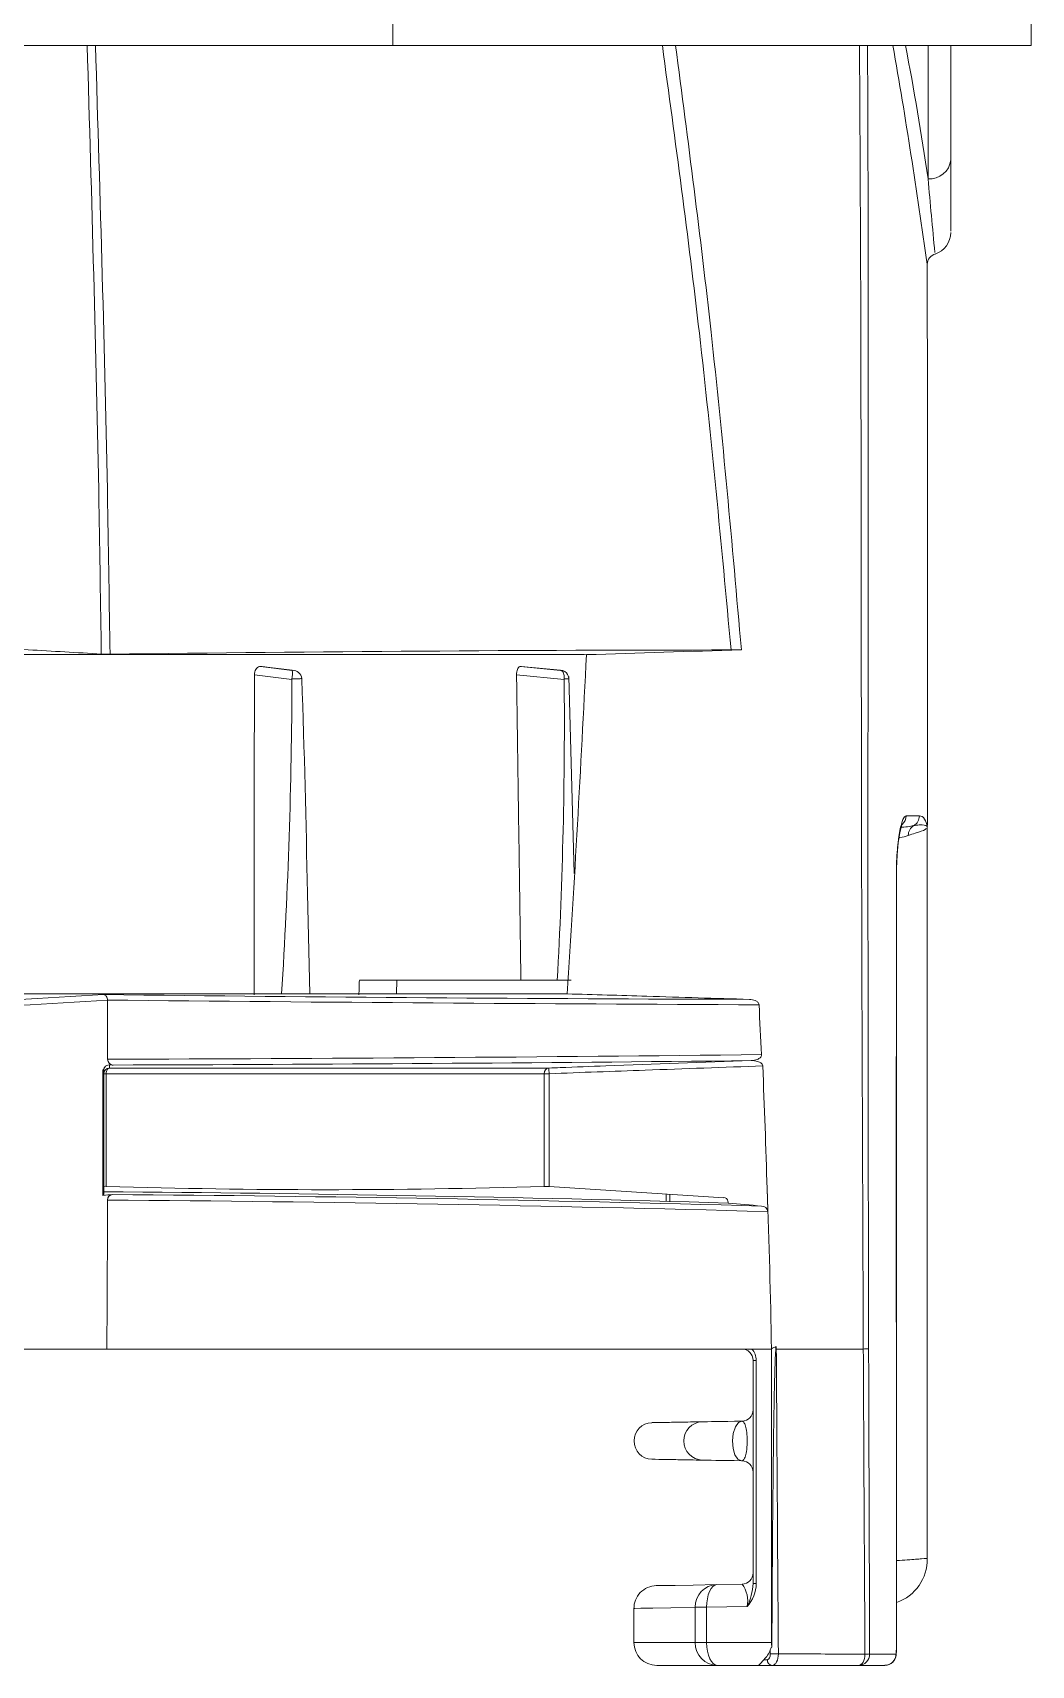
# Model space of a CAD drawing. Extents: x 9.3 to 87, y 1.1 to 68.8.
# Drawn here: x 39.993 to 42.632, y 54.122 to 58.437 of the extents above; entities that cross this region are included whole.
import ezdxf

# ---------------------------------------------------------------- set-up
doc = ezdxf.new("R2010")
doc.units = 0
doc.header["$MEASUREMENT"] = 0
doc.linetypes.add('SLD-Solid', pattern=[0])
doc.layers.add('OBJECT', color=7, linetype='CONTINUOUS')

msp = doc.modelspace()

# ---------------------------------------------------------------- linework, layer by layer
at = {"layer": 'OBJECT', "linetype": 'SLD-Solid', "lineweight": 15}
for p, q in [((40.9445, 59.6532), (40.9445, 58.4032)), ((42.6315, 59.6532), (42.6315, 58.4032)), ((38.7275, 58.4032), (40.9445, 58.4032)), ((40.9445, 58.4032), (42.6315, 58.4032)), ((42.3585, 58.0508), (42.3585, 58.4032)), ((42.4185, 58.4032), (42.4185, 58.1007)), ((40.6777, 56.7275), (40.5785, 56.7399)), ((40.5946, 56.7622), (40.5976, 56.7622)), ((40.5946, 56.7622), (40.6782, 56.7517)), ((40.6785, 56.7518), (40.5976, 56.7622)), ((40.6811, 56.7515), (40.5991, 56.7621)), ((41.397, 56.7275), (41.2713, 56.7399)), ((41.2816, 56.7622), (41.2836, 56.7622)), ((41.2816, 56.7622), (41.3875, 56.7517)), ((41.3876, 56.7518), (41.2836, 56.7622)), ((41.3888, 56.7517), (41.2841, 56.7622)), ((41.4233, 56.2149), (41.4095, 56.7352)), ((42.3565, 54.4047), (42.3565, 56.3357)), ((42.2753, 54.1641), (42.2754, 56.2122)), ((40.725, 55.8967), (40.7189, 56.1621)), ((40.9548, 55.9325), (40.8559, 55.9325)), ((40.9537, 55.8967), (40.9548, 55.9325)), ((41.4153, 55.9325), (40.9548, 55.9325)), ((40.1805, 55.6858), (40.1871, 55.6858)), ((40.1871, 55.6858), (40.1871, 55.3881)), ((41.3443, 55.6858), (40.1871, 55.6858)), ((40.1952, 55.7008), (41.3569, 55.7008)), ((41.3443, 55.388), (41.3443, 55.6858)), ((41.3443, 55.6858), (41.3572, 55.6858)), ((41.3572, 55.6858), (41.3572, 55.3877)), ((41.8186, 55.3581), (41.3572, 55.3877)), ((41.6665, 55.3487), (41.6665, 55.3679)), ((41.6764, 55.3672), (41.6764, 55.3485)), ((41.4065, 54.9582), (38.6675, 54.9582)), ((39.7209, 54.9582), (40.1886, 54.9582)), ((41.8965, 54.3383), (41.8965, 54.9282)), ((41.8965, 54.9282), (41.9045, 54.9282)), ((41.9045, 54.9282), (41.9045, 54.3383)), ((41.9448, 54.9582), (41.9448, 54.1822)), ((41.9576, 54.9582), (42.1335, 54.9582)), ((42.1335, 54.9582), (42.1661, 54.9582)), ((42.1679, 54.9582), (42.1661, 54.9582)), ((42.1679, 54.9582), (42.1875, 54.9582)), ((41.8656, 54.6628), (41.8671, 54.6627)), ((41.8671, 54.3367), (41.8007, 54.3355)), ((41.8965, 54.3383), (41.9045, 54.3383)), ((41.5815, 54.2728), (41.5815, 54.1822)), ((41.7736, 54.2756), (41.743, 54.2756)), ((41.743, 54.2756), (41.743, 54.1822)), ((41.7736, 54.2756), (41.8806, 54.2774)), ((41.7736, 54.1822), (41.7736, 54.2756)), ((41.743, 54.1822), (41.5815, 54.1822)), ((41.7736, 54.1822), (41.743, 54.1822)), ((41.9448, 54.1822), (41.7736, 54.1822)), ((42.2741, 54.1497), (42.2739, 54.1522)), ((42.2741, 54.1497), (42.2751, 54.1617)), ((42.2751, 54.1617), (42.2749, 54.1641)), ((42.2752, 54.1641), (42.2749, 54.1641)), ((41.6415, 54.1222), (41.8018, 54.1222)), ((41.8018, 54.1222), (41.9105, 54.1222)), ((41.9468, 54.1222), (41.9105, 54.1222)), ((41.9244, 54.1372), (41.934, 54.1372))]:
    msp.add_line(p, q, dxfattribs=at)
at = {"layer": 'OBJECT', "linetype": 'SLD-Solid', "lineweight": 15, "flags": 128}
for points in [[(42.3568, 56.3416), (42.3568, 56.4674), (42.3568, 56.7279), (42.3569, 56.9857), (42.3569, 57.2415), (42.3569, 57.4979), (42.3565, 57.7578), (42.3565, 57.825)], [(41.4096, 56.7299), (41.408, 56.7376), (41.4062, 56.7408)], [(42.2755, 56.2125), (42.2754, 56.2276), (42.2769, 56.264), (42.2798, 56.2958), (42.2838, 56.322), (42.2881, 56.3404), (42.2905, 56.3466), (42.2902, 56.3462)], [(42.3566, 56.3357), (42.3565, 56.3362), (42.3568, 56.3383)], [(42.275, 56.2122), (42.2753, 56.2122), (42.2753, 56.2122)], [(40.1871, 55.6858), (40.1872, 55.6887), (40.1877, 55.6914), (40.1884, 55.694), (40.1894, 55.6962), (40.1906, 55.6981), (40.192, 55.6995), (40.1936, 55.7004), (40.1952, 55.7008)], [(41.8656, 54.6628), (41.8562, 54.6669), (41.8484, 54.6783), (41.8433, 54.6953), (41.8417, 54.7152), (41.8438, 54.7352), (41.8494, 54.7522), (41.8575, 54.7636), (41.867, 54.7677)], [(41.8007, 54.3355), (41.7375, 54.3344), (41.6901, 54.3336), (41.6583, 54.3331), (41.6425, 54.3328), (41.6405, 54.3328)], [(41.8007, 54.3355), (41.7953, 54.3343), (41.7901, 54.3308), (41.7853, 54.3253), (41.7812, 54.3178), (41.7778, 54.3087), (41.7754, 54.2984), (41.774, 54.2872), (41.7736, 54.2756)], [(41.5815, 54.2728), (41.5835, 54.2728), (41.5995, 54.2731), (41.6315, 54.2736), (41.6793, 54.2745), (41.743, 54.2756)], [(41.8018, 54.1222), (41.7963, 54.1234), (41.791, 54.1268), (41.7861, 54.1323), (41.7818, 54.1398), (41.7783, 54.1489), (41.7757, 54.1593), (41.7741, 54.1705), (41.7736, 54.1822)], [(42.1748, 54.1222), (42.1781, 54.1228), (42.1813, 54.1245), (42.1843, 54.1272), (42.1868, 54.1309), (42.189, 54.1353), (42.1905, 54.1405), (42.1915, 54.146), (42.1919, 54.1518)]]:
    msp.add_lwpolyline(points, dxfattribs=at)
at = {"layer": 'OBJECT', "linetype": 'SLD-Solid', "lineweight": 15}
for centre, radius, start, end in [((26.0036, 55.5681), 16.5075, 7.85797, 9.88925), ((34.6008, 56.921), 7.8396, 8.28626, 10.89855), ((42.3632, 58.1063), 0.0557, 265.2378, 354.2717), ((72.2792, 60.7408), 30.0414, 185.13737, 185.51057), ((42.3585, 57.9088), 0.06, 288.3536, 0.0008), ((42.3845, 57.8247), 0.0281, 103.4681, 179.3904), ((41.9381, -78.407), 135.2126, 90.042401, 90.737841), ((38.1484, 167.5593), 110.8155, 271.710285, 271.922124), ((40.6186, 56.7416), 0.0605, 348.0987, 9.6344), ((40.6787, 56.7266), 0.0252, 7.5352, 90.3416), ((41.3877, 56.7306), 0.0212, 28.6977, 90.1231), ((26.9288, 56.7627), 13.7489, 356.38894, 359.85325), ((12.2423, 55.7063), 28.4798, 0.91764, 2.05667), ((29.14, 56.613), 12.2576, 356.8173, 0.53512), ((42.2706, 56.3672), 0.0301, 311.0986, 0.0087), ((42.3057, 56.3672), 0.03, 300.2765, 359.994), ((42.336, 56.3158), 0.0297, 120.7255, 180.837), ((42.3663, 234.5166), 178.6351, 269.298767, 269.846223), ((43.1081, 343.9955), 288.1301, 269.419741, 269.762133), ((40.1955, 55.6947), 0.015, 146.1157, 179.9981), ((40.1945, 55.695), 0.014, 87.2194, 144.9239), ((39.5508, 267.921), 212.1981, 270.172747, 270.639319), ((40.2058, 55.7238), 0.0152, 180.0723, 267.723), ((39.5008, 278.7998), 223.0923, 270.180918, 270.614016), ((40.1955, 55.6858), 0.015, 91.3475, 179.9832), ((41.3585, 55.6866), 0.0143, 96.4948, 183.2089), ((41.5818, 55.6978), 0.2249, 179.2164, 183.0351), ((41.4261, 41.728), 13.6931, 95.12166, 95.22788), ((40.1847, 55.3694), 0.0188, 82.648, 102.6175), ((39.6308, -20.7975), 76.1733, 88.345539, 89.586506), ((40.766, 74.3323), 18.9531, 268.2497, 271.74856), ((40.205, 55.352), 0.0146, 95.0951, 180.2181), ((39.6082, -26.3102), 81.6788, 88.378874, 89.582241), ((41.3465, 55.2449), 0.1431, 85.7201, 90.9029), ((41.8192, 55.3474), 0.0108, 5.8899, 93.151), ((39.5091, -33.068), 88.4226, 88.427593, 89.558483), ((41.9192, 55.3197), 0.0163, 5.6313, 91.0812), ((41.8665, 54.9282), 0.03, 0.0003, 89.9997), ((41.8595, 54.9282), 0.045, 0.0007, 41.8104), ((42.1864, 55.315), 0.3568, 270.1847, 272.4484), ((41.8665, 54.7977), 0.03, 271.0002, 359.999), ((41.6299, 54.7152), 0.0483, 90.998, 269.002), ((41.7637, 54.7152), 0.0507, 91.7195, 268.2155), ((41.8665, 54.6327), 0.03, 0.0007, 89.0001), ((41.8665, 54.3667), 0.03, 271, 0), ((42.2377, 54.4006), 0.1183, 288.5502, 1.9443), ((41.6415, 54.2728), 0.06, 91, 181.0759), ((41.8023, 54.2762), 0.0594, 91.5757, 180.6127), ((41.8083, 54.2921), 0.0738, 348.5394, 37.2303), ((41.8116, 54.3396), 0.0929, 317.9829, 359.1812), ((41.7267, 54.3502), 0.1702, 334.6975, 355.9926), ((41.6415, 54.1822), 0.06, 180, 270), ((41.8024, 54.1816), 0.0594, 179.4214, 269.4106), ((41.8848, 54.1822), 0.06, 311.4074, 341.4213), ((41.9616, 53.0402), 1.1124, 89.9229, 91.0247), ((42.0048, 54.1822), 0.06, 179.9973, 191.1544), ((42.1746, 54.1519), 0.0297, 270.556, 0.5446), ((42.1905, 54.3822), 0.2304, 270.3476, 273.4245), ((42.2441, 54.1521), 0.0298, 270.3002, 0.2956), ((42.2443, 54.1522), 0.03, 270, 355.2215), ((42.2452, 54.1641), 0.03, 355.2512, 0.0013), ((41.8483, 54.1941), 0.0951, 310.8454, 323.2229), ((41.948, 54.1362), 0.0141, 175.9417, 265.2627)]:
    msp.add_arc(centre, radius, start, end, dxfattribs=at)
msp.add_ellipse((36.9722, 36.1325), major_axis=(2.8524, 49.5102), ratio=0.060338, start_param=5.126441, end_param=5.127288, dxfattribs=at)
for points, knots in [([(40.1366, 58.4032), (40.1485, 57.9993), (40.1643, 57.4634), (40.172, 56.9269), (40.1739, 56.7948)], [0, 0, 0, 0, 0.75379, 1, 1, 1, 1]), ([(40.197, 56.7944), (40.195, 56.9265), (40.1872, 57.4631), (40.1709, 57.9991), (40.1586, 58.4032)], [0, 0, 0, 0, 0.246144, 1, 1, 1, 1]), ([(41.6565, 58.4032), (41.6908, 58.15), (41.7627, 57.6188), (41.8122, 57.085), (41.8381, 56.8056)], [0, 0, 0, 0, 0.476589, 1, 1, 1, 1]), ([(41.8653, 56.8061), (41.8407, 57.086), (41.7938, 57.6196), (41.7244, 58.1507), (41.6914, 58.4032)], [0, 0, 0, 0, 0.524579, 1, 1, 1, 1]), ([(42.1774, 58.4032), (42.1784, 58.2346), (42.1821, 57.5761), (42.1816, 56.4277), (42.1855, 55.4481), (42.1875, 54.9582)], [0, 0, 0, 0, 0.146875, 0.573433, 1, 1, 1, 1]), ([(42.2016, 54.9585), (42.2006, 55.4483), (42.1987, 56.4278), (42.2017, 57.5761), (42.1994, 58.2346), (42.1988, 58.4032)], [0, 0, 0, 0, 0.426535, 0.85311, 1, 1, 1, 1]), ([(42.4185, 58.1007), (42.4185, 58.0694), (42.4185, 58.0062), (42.4185, 57.9452), (42.4185, 57.9111), (42.4185, 57.9124), (42.4185, 57.9129)], [0, 0, 0, 0, 0.275444, 0.554807, 0.834075, 1, 1, 1, 1]), ([(39.4265, 56.7932), (39.5294, 56.7932), (39.6303, 56.7932), (39.8281, 56.7932), (39.9252, 56.7932), (40.1151, 56.7932), (40.2075, 56.7932), (40.342, 56.7932), (40.3862, 56.7932), (40.4733, 56.7932), (40.5163, 56.7932), (40.6428, 56.7932), (40.7239, 56.7932), (40.8408, 56.7932), (40.8789, 56.7932), (40.9536, 56.7932), (40.9902, 56.7932), (41.0972, 56.7932), (41.1647, 56.7932), (41.2605, 56.7932), (41.2915, 56.7932), (41.3366, 56.7932), (41.3514, 56.7932), (41.3805, 56.7932), (41.3948, 56.7932), (41.4091, 56.7932)], [0, 0, 0, 0, 0.125, 0.125, 0.25, 0.25, 0.375, 0.375, 0.4375, 0.4375, 0.5, 0.5, 0.625, 0.625, 0.6875, 0.6875, 0.75, 0.75, 0.875, 0.875, 0.9375, 0.9375, 0.96875, 0.96875, 1, 1, 1, 1]), ([(40.1739, 56.7948), (40.1095, 56.7987), (40.0451, 56.8024), (39.9807, 56.8061), (39.8984, 56.8108), (39.816, 56.8154), (39.7337, 56.82)], [0.00042223, 0.00042223, 0.00042223, 0.00042223, 0.00998302, 0.00998302, 0.00998302, 0.02220394, 0.02220394, 0.02220394, 0.02220394]), ([(40.1739, 56.7948), (40.1767, 56.7947), (40.18, 56.7946), (40.1878, 56.7944), (40.1922, 56.7944), (40.197, 56.7944)], [0, 0, 0, 0, 0.5, 0.5, 1, 1, 1, 1]), ([(40.5785, 56.7399), (40.5787, 56.7425), (40.5791, 56.7477), (40.582, 56.7545), (40.5863, 56.7595), (40.5908, 56.7619), (40.5936, 56.7621), (40.5946, 56.7622)], [0, 0, 0, 0, 0.221451, 0.442936, 0.663374, 0.88227, 1, 1, 1, 1]), ([(41.2713, 56.7399), (41.2714, 56.7425), (41.2716, 56.7477), (41.2734, 56.7545), (41.2762, 56.7595), (41.2791, 56.7619), (41.281, 56.7621), (41.2816, 56.7622)], [0, 0, 0, 0, 0.22145, 0.442938, 0.663371, 0.882268, 1, 1, 1, 1]), ([(41.3875, 56.7517), (41.3876, 56.7517), (41.3886, 56.7516), (41.3913, 56.7507), (41.3944, 56.7476), (41.3963, 56.7418), (41.3971, 56.7357), (41.3971, 56.7313), (41.397, 56.7291)], [0, 0, 0, 0, 0.004557, 0.169629, 0.473651, 0.691287, 0.845259, 1, 1, 1, 1]), ([(40.7036, 56.7299), (40.701, 56.7297), (40.6957, 56.7293), (40.6838, 56.7292), (40.6778, 56.7291)], [0, 0, 0, 0, 0.488037, 1, 1, 1, 1]), ([(41.4095, 56.7299), (41.4093, 56.7297), (41.4089, 56.7293), (41.4011, 56.7292), (41.397, 56.7291)], [0, 0, 0, 0, 0.488036, 1, 1, 1, 1]), ([(42.3007, 56.3672), (42.2979, 56.3672), (42.2951, 56.3641), (42.2909, 56.3545), (42.2895, 56.3504), (42.2868, 56.3407), (42.2854, 56.335), (42.2829, 56.3217), (42.2817, 56.3141), (42.28, 56.3017), (42.2795, 56.2973), (42.2785, 56.2881), (42.278, 56.2833), (42.2768, 56.2683), (42.2761, 56.2578), (42.2752, 56.2354), (42.275, 56.2239), (42.275, 56.2122)], [0, 0, 0, 0, 0.25, 0.25, 0.375, 0.375, 0.5, 0.5, 0.625, 0.625, 0.6875, 0.6875, 0.75, 0.75, 0.875, 0.875, 1, 1, 1, 1]), ([(42.3565, 56.3416), (42.356, 56.3434), (42.3549, 56.3472), (42.3463, 56.3661), (42.3382, 56.367), (42.3357, 56.3672)], [0, 0, 0, 0, 0.390964, 0.810988, 1, 1, 1, 1]), ([(42.2819, 56.3095), (42.2825, 56.3095), (42.2921, 56.3103), (42.2994, 56.3129), (42.3063, 56.3154)], [0, 0, 0, 0, 0.061085, 1, 1, 1, 1]), ([(42.3063, 56.3154), (42.3128, 56.3175), (42.3335, 56.3243), (42.3513, 56.3296), (42.3566, 56.3358), (42.3565, 56.3357), (42.3565, 56.3357)], [0, 0, 0, 0, 0.207804, 0.661614, 0.973314, 1, 1, 1, 1]), ([(42.3566, 56.3383), (42.3566, 56.3383), (42.3566, 56.3383), (42.3546, 56.3413), (42.3442, 56.3451), (42.3259, 56.3421), (42.3208, 56.3413)], [0, 0, 0, 0, 0.025516, 0.174702, 0.771823, 1, 1, 1, 1]), ([(41.3819, 55.8967), (41.2701, 55.8967), (41.1441, 55.8967), (40.864, 55.8967), (40.7116, 55.8967), (40.3826, 55.8967), (40.2081, 55.8967), (39.8391, 55.8967), (39.6472, 55.8967), (39.4478, 55.8967)], [0, 0, 0, 0, 0.25, 0.25, 0.5, 0.5, 0.75, 0.75, 1, 1, 1, 1]), ([(40.1902, 55.8802), (40.1901, 55.884), (40.1889, 55.8877), (40.1852, 55.893), (40.1826, 55.8946), (40.18, 55.8949)], [0, 0, 0, 0, 0.5, 0.5, 1, 1, 1, 1]), ([(41.8868, 55.8822), (41.8919, 55.882), (41.8969, 55.8812), (41.904, 55.8782), (41.9063, 55.8769), (41.9102, 55.8733), (41.9118, 55.8708), (41.912, 55.8679)], [0, 0, 0, 0, 0.5, 0.5, 0.75, 0.75, 1, 1, 1, 1]), ([(40.1952, 55.709), (40.1952, 55.7089), (40.1952, 55.7088), (40.1952, 55.7087), (40.1952, 55.7073), (40.1952, 55.7059), (40.1952, 55.7045), (40.1952, 55.7033), (40.1952, 55.702), (40.1952, 55.7008)], [0.000512439, 0.000512439, 0.000512439, 0.000512439, 0.000762, 0.000762, 0.000762, 0.00381, 0.00381, 0.00381, 0.006477185, 0.006477185, 0.006477185, 0.006477185]), ([(41.3569, 55.7008), (41.3669, 55.7012), (41.3769, 55.7016), (41.3869, 55.7019), (41.4269, 55.7034), (41.4668, 55.7049), (41.5068, 55.7063), (41.6351, 55.711), (41.7633, 55.7157), (41.8916, 55.7203)], [0, 0, 0, 0, 0.000762, 0.000762, 0.000762, 0.00381, 0.00381, 0.00381, 0.01359231, 0.01359231, 0.01359231, 0.01359231]), ([(41.9217, 55.7064), (41.8183, 55.7027), (41.7148, 55.6989), (41.6113, 55.6952), (41.5266, 55.6921), (41.4419, 55.689), (41.3572, 55.6858)], [0, 0, 0, 0, 0.00789064, 0.00789064, 0.00789064, 0.01435076, 0.01435076, 0.01435076, 0.01435076]), ([(41.9185, 55.7361), (41.9186, 55.7345), (41.9182, 55.733), (41.9168, 55.7303), (41.9159, 55.7291), (41.9127, 55.7261), (41.9102, 55.7247), (41.9025, 55.7214), (41.8971, 55.7205), (41.8916, 55.7203)], [0, 0, 0, 0, 0.125, 0.125, 0.25, 0.25, 0.5, 0.5, 1, 1, 1, 1]), ([(41.8916, 55.7203), (41.8974, 55.7205), (41.9032, 55.7199), (41.9115, 55.7173), (41.9143, 55.7161), (41.918, 55.7133), (41.9192, 55.7123), (41.921, 55.7097), (41.9217, 55.7081), (41.9217, 55.7064)], [0, 0, 0, 0, 0.5, 0.5, 0.75, 0.75, 0.875, 0.875, 1, 1, 1, 1]), ([(40.1886, 54.9582), (40.3644, 54.9582), (40.5338, 54.9582), (40.7785, 54.9582), (40.8583, 54.9582), (41.0139, 54.9582), (41.0898, 54.9582), (41.2009, 54.9582), (41.2374, 54.9582), (41.3093, 54.9582), (41.3447, 54.9582), (41.4491, 54.9582), (41.5165, 54.9582), (41.7117, 54.9582), (41.8328, 54.9582), (41.9448, 54.9582)], [0, 0, 0, 0, 0.25, 0.25, 0.375, 0.375, 0.5, 0.5, 0.5625, 0.5625, 0.625, 0.625, 0.75, 0.75, 1, 1, 1, 1]), ([(41.9459, 54.1706), (41.9465, 54.3031), (41.9473, 54.4356), (41.9493, 54.6343), (41.95, 54.7006), (41.9515, 54.7999), (41.9521, 54.833), (41.9533, 54.8827), (41.9537, 54.8993), (41.9545, 54.9241), (41.9548, 54.9324), (41.9554, 54.9448), (41.9556, 54.9489), (41.9561, 54.9551), (41.9562, 54.9571), (41.9565, 54.9602), (41.9566, 54.9613), (41.9569, 54.9628), (41.9569, 54.9633), (41.9571, 54.9641), (41.9572, 54.9643), (41.9573, 54.9648), (41.9574, 54.9651), (41.9576, 54.9652)], [0, 0, 0, 0, 0.5, 0.5, 0.75, 0.75, 0.875, 0.875, 0.9375, 0.9375, 0.96875, 0.96875, 0.984375, 0.984375, 0.992188, 0.992188, 0.996094, 0.996094, 0.998047, 0.998047, 0.999023, 0.999023, 1, 1, 1, 1]), ([(41.9576, 54.9582), (41.9577, 54.9482), (41.9577, 54.9382), (41.9578, 54.9282), (41.9581, 54.8882), (41.9583, 54.8482), (41.9586, 54.8082), (41.9596, 54.6482), (41.9607, 54.4882), (41.9618, 54.3283), (41.9622, 54.2697), (41.9627, 54.2111), (41.9631, 54.1526)], [0, 0, 0, 0, 0.000762, 0.000762, 0.000762, 0.00381, 0.00381, 0.00381, 0.016002, 0.016002, 0.016002, 0.02046462, 0.02046462, 0.02046462, 0.02046462]), ([(42.1875, 54.9582), (42.1882, 54.8238), (42.1889, 54.6894), (42.1903, 54.4206), (42.1911, 54.2862), (42.1919, 54.1518)], [0, 0, 0, 0, 0.5, 0.5, 1, 1, 1, 1]), ([(42.2043, 54.1522), (42.2038, 54.2866), (42.2033, 54.421), (42.2024, 54.6898), (42.202, 54.8242), (42.2016, 54.9585)], [0, 0, 0, 0, 0.5, 0.5, 1, 1, 1, 1]), ([(41.629, 54.7636), (41.6289, 54.7636), (41.6399, 54.7637), (41.6732, 54.7643), (41.6871, 54.7646), (41.7122, 54.765), (41.7212, 54.7652), (41.7407, 54.7655), (41.7513, 54.7657), (41.7622, 54.7659)], [0, 0, 0, 0, 0.5, 0.5, 0.75, 0.75, 0.875, 0.875, 1, 1, 1, 1]), ([(41.8671, 54.7677), (41.8687, 54.7677), (41.8703, 54.7667), (41.8733, 54.7623), (41.8748, 54.7591), (41.8774, 54.7501), (41.8785, 54.7443), (41.8802, 54.7308), (41.8806, 54.7229), (41.8806, 54.7111), (41.8805, 54.7071), (41.8801, 54.6996), (41.8797, 54.696), (41.8785, 54.6858), (41.8774, 54.6802), (41.8747, 54.6713), (41.8733, 54.6681), (41.8702, 54.6637), (41.8687, 54.6627), (41.8671, 54.6627)], [0, 0, 0, 0, 0.125, 0.125, 0.25, 0.25, 0.375, 0.375, 0.5, 0.5, 0.5625, 0.5625, 0.625, 0.625, 0.75, 0.75, 0.875, 0.875, 1, 1, 1, 1]), ([(41.7621, 54.6646), (41.7513, 54.6648), (41.7406, 54.6649), (41.7212, 54.6653), (41.7121, 54.6654), (41.6871, 54.6659), (41.6732, 54.6661), (41.6399, 54.6667), (41.6289, 54.6669), (41.629, 54.6669)], [0, 0, 0, 0, 0.125, 0.125, 0.25, 0.25, 0.5, 0.5, 1, 1, 1, 1]), ([(42.355, 54.4047), (42.3555, 54.4047), (42.3591, 54.405), (42.3433, 54.4038), (42.3157, 54.4019), (42.2853, 54.3997), (42.2753, 54.399)], [0, 0, 0, 0, 0.05901, 0.435176, 0.813954, 1, 1, 1, 1]), ([(41.934, 54.1372), (41.936, 54.1372), (41.938, 54.1389), (41.9409, 54.1445), (41.9417, 54.1484), (41.9417, 54.1524)], [0, 0, 0, 0, 0.5, 0.5, 1, 1, 1, 1]), ([(41.9416, 54.1631), (41.9421, 54.1645), (41.9426, 54.1658), (41.944, 54.1685), (41.9447, 54.1698), (41.9459, 54.1706)], [0, 0, 0, 0, 0.5, 0.5, 1, 1, 1, 1]), ([(41.9631, 54.1526), (41.9631, 54.1446), (41.9614, 54.1367), (41.9569, 54.1283), (41.9551, 54.1261), (41.9511, 54.123), (41.949, 54.1222), (41.9468, 54.1222)], [0, 0, 0, 0, 0.5, 0.5, 0.75, 0.75, 1, 1, 1, 1]), ([(42.1919, 54.1518), (42.1755, 54.1519), (42.159, 54.1519), (42.1426, 54.152), (42.0827, 54.1522), (42.0229, 54.1524), (41.9631, 54.1526)], [0, 0, 0, 0, 0.001524, 0.001524, 0.001524, 0.007067205, 0.007067205, 0.007067205, 0.007067205]), ([(41.8209, 54.1222), (41.8204, 54.1222), (41.8189, 54.1222), (41.8314, 54.1222), (41.8563, 54.1222), (41.8839, 54.1222), (41.897, 54.1222)], [0, 0, 0, 0, 0.118551, 0.422857, 0.727162, 1, 1, 1, 1]), ([(41.9484, 54.1222), (41.9421, 54.1222), (41.9359, 54.1222), (41.9241, 54.1222), (41.9187, 54.1222), (41.9092, 54.1222), (41.9054, 54.1222), (41.8997, 54.1222), (41.8979, 54.1222), (41.897, 54.1222)], [0, 0, 0, 0, 0.25, 0.25, 0.5, 0.5, 0.75, 0.75, 1, 1, 1, 1])]:
    msp.add_open_spline(points, degree=3, knots=knots, dxfattribs=at)
for points, degree in [([(41.4558, 56.7931), (41.4409, 56.4939), (41.4242, 56.1951), (41.4054, 55.8967)], 3), ([(41.4558, 56.7931), (41.4405, 56.7932), (41.4248, 56.7932), (41.4088, 56.7932)], 3), ([(41.8381, 56.8056), (41.8447, 56.8056), (41.8542, 56.8057), (41.8653, 56.8061)], 3), ([(40.5785, 56.7399), (40.5776, 55.894)], 1), ([(40.5976, 56.7622), (40.5991, 56.7618)], 1), ([(40.6782, 56.7517), (40.6785, 56.7518)], 1), ([(41.2713, 56.7399), (41.2827, 55.9325)], 1), ([(41.3875, 56.7517), (41.3876, 56.7518)], 1), ([(40.6778, 56.7291), (40.6777, 56.7275)], 1), ([(40.7037, 56.7284), (40.7036, 56.7299)], 1), ([(41.397, 56.7291), (41.397, 56.7275)], 1), ([(42.3357, 56.3672), (42.3269, 56.3672), (42.3152, 56.3672), (42.3007, 56.3672)], 3), ([(42.3208, 56.3413), (42.3108, 56.3389), (42.2987, 56.3372), (42.2845, 56.3372)], 3), ([(42.275, 56.2122), (42.2745, 55.5295), (42.2749, 54.8468), (42.2749, 54.1641)], 3), ([(39.7109, 55.8681), (39.8673, 55.8767), (40.0237, 55.8856), (40.18, 55.8949)], 3), ([(40.1902, 55.88), (40.0345, 55.8708), (39.8789, 55.8619), (39.7232, 55.8533)], 3), ([(40.1902, 55.8802), (40.1902, 55.8801), (40.1902, 55.8801), (40.1902, 55.88)], 3), ([(40.1902, 55.8802), (40.1902, 55.8802), (40.1902, 55.8802), (40.1902, 55.8802)], 3), ([(40.1906, 55.7238), (40.1905, 55.7759), (40.1904, 55.828), (40.1902, 55.88)], 3), ([(41.4054, 55.8967), (41.3976, 55.8967), (41.3898, 55.8967), (41.3819, 55.8967)], 3), ([(41.4054, 55.8967), (41.4753, 55.8947), (41.5452, 55.8926), (41.6151, 55.8905)], 3), ([(41.6151, 55.8905), (41.7057, 55.8877), (41.7963, 55.8849), (41.8868, 55.8822)], 3), ([(41.9185, 55.7361), (41.9164, 55.78), (41.9142, 55.824), (41.912, 55.8679)], 3), ([(40.1784, 55.695), (40.1799, 55.6978), (40.1814, 55.7007), (40.1831, 55.7031)], 3), ([(40.2052, 55.7086), (40.2019, 55.7088), (40.1985, 55.7089), (40.1952, 55.709)], 3), ([(41.8916, 55.7203), (41.8916, 55.7203), (41.8915, 55.7203), (41.8915, 55.7203)], 3), ([(41.9217, 55.7064), (41.9263, 55.5982), (41.9301, 55.49), (41.9334, 55.3818)], 3), ([(40.1784, 55.3642), (40.1784, 55.4745), (40.1784, 55.5847), (40.1784, 55.695)], 3), ([(40.1805, 55.6947), (40.1805, 55.6948), (40.1798, 55.6949), (40.1784, 55.695)], 3), ([(40.1805, 55.6947), (40.1805, 55.5847), (40.1805, 55.4747), (40.1805, 55.3647)], 3), ([(40.1805, 55.3647), (40.1805, 55.3645), (40.1798, 55.3643), (40.1784, 55.3642)], 3), ([(41.9334, 55.3805), (41.9334, 55.3809), (41.9334, 55.3813), (41.9334, 55.3818)], 3), ([(41.9448, 54.9582), (41.9424, 55.099), (41.9385, 55.2398), (41.9334, 55.3805)], 3), ([(41.9334, 55.3805), (41.9341, 55.3607), (41.9348, 55.341), (41.9354, 55.3213)], 3), ([(40.1886, 54.9582), (40.1895, 55.0895), (40.1901, 55.2207), (40.1904, 55.3519)], 3), ([(41.8301, 55.344), (41.83, 55.3455), (41.83, 55.347), (41.8299, 55.3485)], 3), ([(41.9189, 55.336), (41.8893, 55.3386), (41.8597, 55.3413), (41.8301, 55.344)], 3), ([(41.9446, 54.9587), (41.949, 54.9607), (41.9533, 54.9628), (41.9576, 54.9652)], 3), ([(41.9576, 54.9652), (41.9576, 54.9629), (41.9576, 54.9606), (41.9576, 54.9582)], 3), ([(41.7622, 54.7659), (41.7734, 54.7661), (41.8133, 54.7668), (41.867, 54.7677)], 3), ([(41.8656, 54.6628), (41.8123, 54.6637), (41.7733, 54.6644), (41.7621, 54.6646)], 3), ([(41.9417, 54.1524), (41.9417, 54.156), (41.9416, 54.1595), (41.9416, 54.1631)], 3), ([(42.2739, 54.1522), (42.2542, 54.1522), (42.231, 54.1522), (42.2043, 54.1522)], 3), ([(42.2749, 54.1641), (42.2746, 54.1602), (42.2743, 54.1562), (42.2739, 54.1522)], 3), ([(41.9468, 54.1222), (42.0228, 54.1222), (42.0988, 54.1222), (42.1748, 54.1222)], 3), ([(42.1748, 54.1222), (42.2015, 54.1222), (42.2246, 54.1222), (42.2443, 54.1222)], 3)]:
    msp.add_open_spline(points, degree=degree, dxfattribs=at)

doc.saveas('drawing.dxf')
